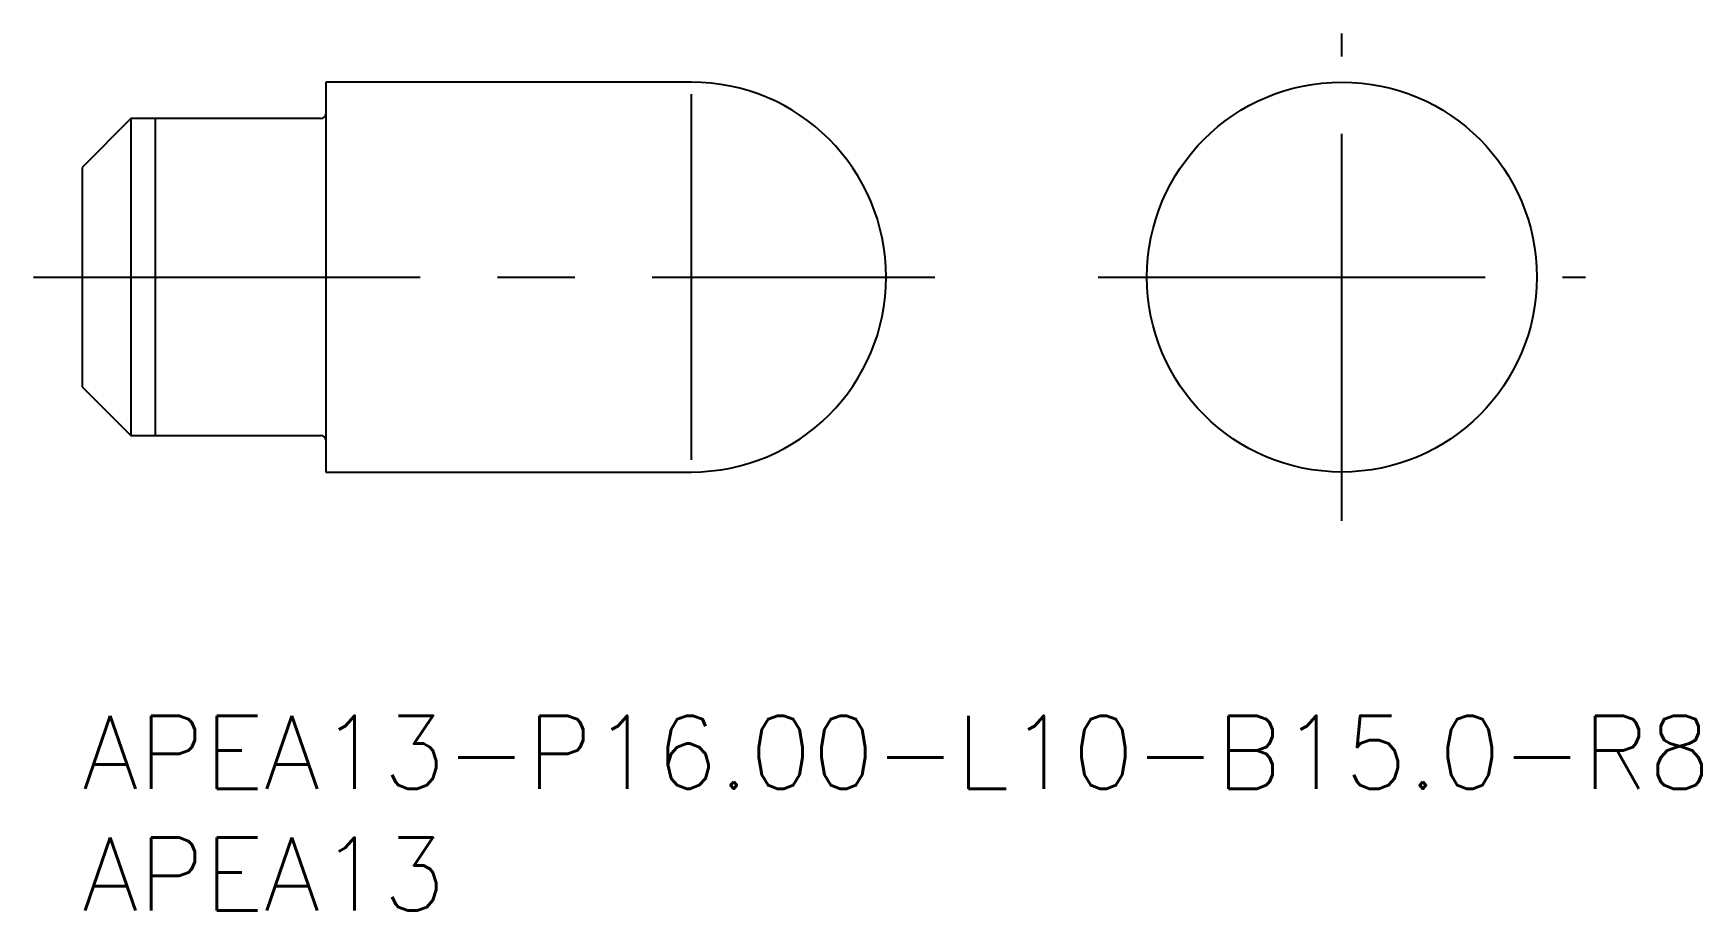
# Model space of a CAD drawing. Extents: x -2 to 66.5, y -8 to 28.
import ezdxf

# ---------------------------------------------------------------- set-up
doc = ezdxf.new("R2010")
doc.units = 0
doc.header["$LTSCALE"] = 0.5
doc.linetypes.add('CENTER', pattern=[50.8, 31.75, -6.35, 6.35, -6.35])
for name, color, linetype in [('MSM_CENTER', 1, 'CENTER'), ('MSM_CONTINUOUS', 7, 'CONTINUOUS'), ('MSM_NARROW', 5, 'CONTINUOUS'), ('MSM_PART_NUMBER', 7, 'CONTINUOUS')]:
    doc.layers.add(name, color=color, linetype=linetype)
doc.styles.get("Standard").update_dxf_attribs({"font": 'txt.shx', "height": 1, "bigfont": 'bigfont.shx'})

# ---------------------------------------------------------------- blocks, each defined once
blk = doc.blocks.new('*U12')
at = {"layer": 'MSM_PART_NUMBER'}
blk.add_text('APEA13-P16.00-L10-B15.0-R8', height=3, dxfattribs=at).set_placement((0, -3))
blk = doc.blocks.new('*U13')
at = {"layer": 'MSM_PART_NUMBER'}
blk.add_text('APEA13', height=3, dxfattribs=at).set_placement((0, -8))

msp = doc.modelspace()

# ---------------------------------------------------------------- linework, layer by layer
at = {"layer": 'MSM_CENTER'}
for p, q in [((51.707, 8), (51.707, 28)), ((-2, 18), (35, 18)), ((41.707, 18), (61.707, 18))]:
    msp.add_line(p, q, dxfattribs=at)
at = {"layer": 'MSM_CONTINUOUS'}
for p, q in [((25, 26), (10, 26)), ((10, 26), (10, 10)), ((2, 24.5), (0, 22.5)), ((9.8, 24.5), (2, 24.5)), ((2, 24.5), (2, 11.5)), ((0, 22.5), (0, 13.5)), ((0, 13.5), (2, 11.5)), ((2, 11.5), (9.8, 11.5)), ((10, 10), (25, 10))]:
    msp.add_line(p, q, dxfattribs=at)
msp.add_circle((51.707, 18), 8, dxfattribs=at)
for centre, radius, start, end in [((25, 18), 8, 270, 90), ((9.8, 24.7), 0.2, 270, 0), ((9.8, 11.3), 0.2, 0, 90)]:
    msp.add_arc(centre, radius, start, end, dxfattribs=at)
at = {"layer": 'MSM_NARROW'}
for p, q in [((25, 25.5), (25, 10.5)), ((3, 24.5), (3, 11.5))]:
    msp.add_line(p, q, dxfattribs=at)

# ---------------------------------------------------------------- block references
at = {"layer": 'MSM_CONTINUOUS'}
for name in ['*U12', '*U13']:
    msp.add_blockref(name, (0, 0), dxfattribs=at)

doc.saveas('drawing.dxf')
